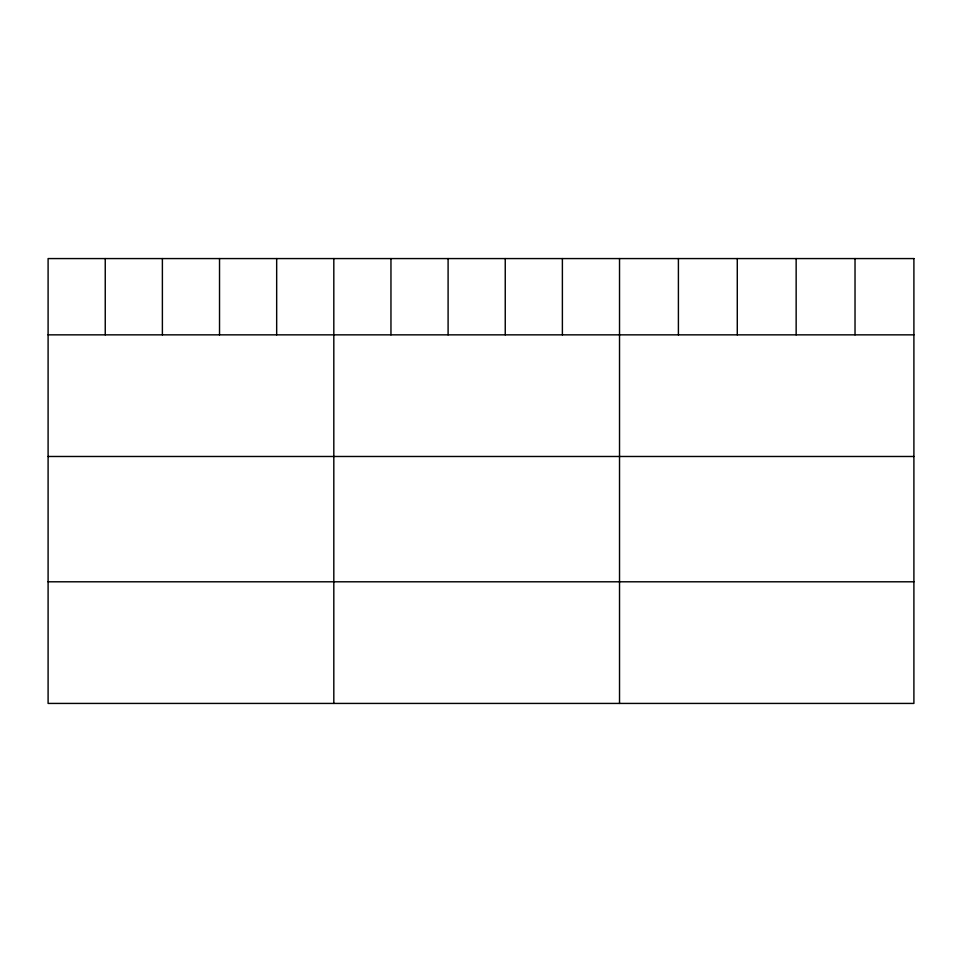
<?xml version="1.0" encoding="UTF-8"?>
<svg xmlns="http://www.w3.org/2000/svg" width="962" height="962" viewBox="0 0 962 962"><rect width="100%" height="100%" fill="white"/><g stroke="black" fill="none" stroke-linecap="round" stroke-linejoin="round"><path stroke-width="1.44" d="M48.1 334.848L913.9 334.848M48.1 456.481L913.9 456.481M48.1 581.794L913.9 581.794M855.026 258.574L855.026 334.848M796.151 258.574L796.151 334.848M737.277 258.574L737.277 334.848M678.402 258.574L678.402 334.848M619.528 258.574L619.528 703.426M562.385 258.574L562.385 334.848M505.242 258.574L505.242 334.848M448.1 258.574L448.1 334.848M390.957 258.574L390.957 334.848M333.814 258.574L333.814 703.426M276.671 258.574L276.671 334.848M219.528 258.574L219.528 334.848M162.386 258.574L162.386 334.848M105.243 258.574L105.243 334.848M913.9 258.574L48.1 258.574L48.1 703.426L913.9 703.426L913.9 258.574"/></g></svg>
